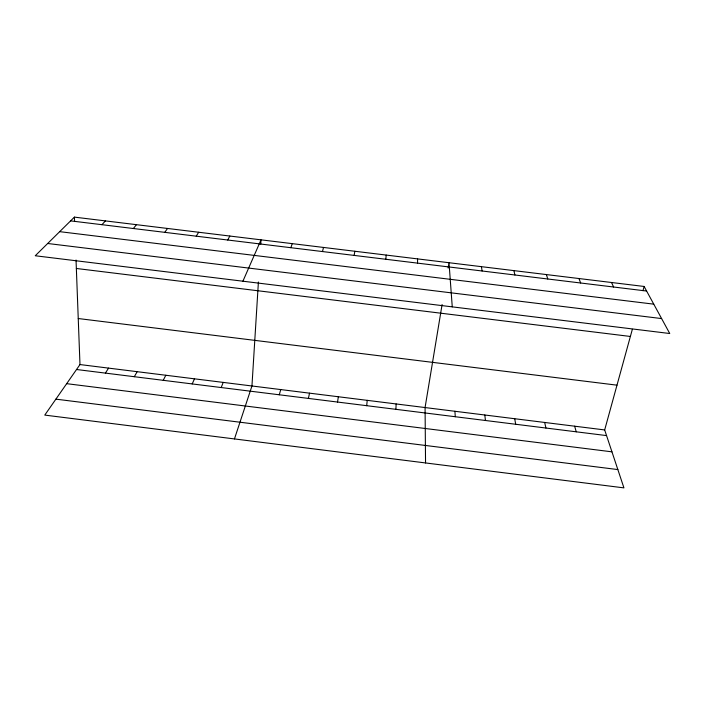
<?xml version="1.0" encoding="UTF-8"?>
<svg xmlns="http://www.w3.org/2000/svg" width="705" height="705" viewBox="0 0 705 705"><rect width="100%" height="100%" fill="white"/><g stroke="black" fill="none" stroke-linecap="round" stroke-linejoin="round"><path stroke-width="1.06" d="M417.545 263.132L417.58 258.894M395.893 409.332L396.139 403.947M258.409 282.018L251.949 385.988L234.457 438.933M260.762 244.142L261.026 239.841L242.908 281.207M385.811 259.264L386.19 255.078M366.688 405.683L367.235 400.352M337.528 402.053L338.365 396.748M442.097 304.525L425.071 407.552L425.547 462.947M448.124 268.05L449.006 262.718L452.258 306.869M354.121 255.404L354.844 251.262M308.393 398.422L309.521 393.161M322.458 251.553L323.533 247.446M279.303 394.791L280.722 389.565M76.034 260.03L79.982 364.555L44.776 415.095L623.934 487.878L604.678 429.935L632.359 329.27M642.969 290.689L644.132 286.468L74.413 217.122L35.25 255.756L669.75 333.518L644.132 286.468M290.848 247.702L292.258 243.639M221.203 387.547L223.203 382.401M192.201 383.925L194.492 378.823M163.234 380.321L165.816 375.254M227.724 240.017L229.83 236.043M134.303 376.708L137.175 371.685M196.228 236.175L198.669 232.253M105.406 373.104L108.561 368.125M164.767 232.342L167.552 228.464M133.342 228.517L136.47 224.684M101.961 224.692L105.424 220.903M70.615 220.876L646.617 291.033M59.687 231.654L653.755 304.155M47.684 243.489L661.607 318.572M76.352 268.473L630.385 336.461M78.246 318.528L616.99 385.168M79.982 364.555L604.678 429.935M76.537 369.508L606.556 435.593M66.667 383.67L611.958 451.834M55.88 399.145L617.853 469.574M611.508 282.502L613.623 287.014M578.92 278.528L580.682 283.005M546.384 274.571L547.776 278.995M574.654 426.19L576.232 431.812M513.883 270.614L514.914 274.994M544.665 422.454L545.934 428.041M514.721 418.726L515.681 424.269M481.427 266.666L482.097 270.993M484.802 414.998L485.454 420.497M454.919 411.271L455.271 416.734M74.413 217.122L74.58 221.467"/></g></svg>
